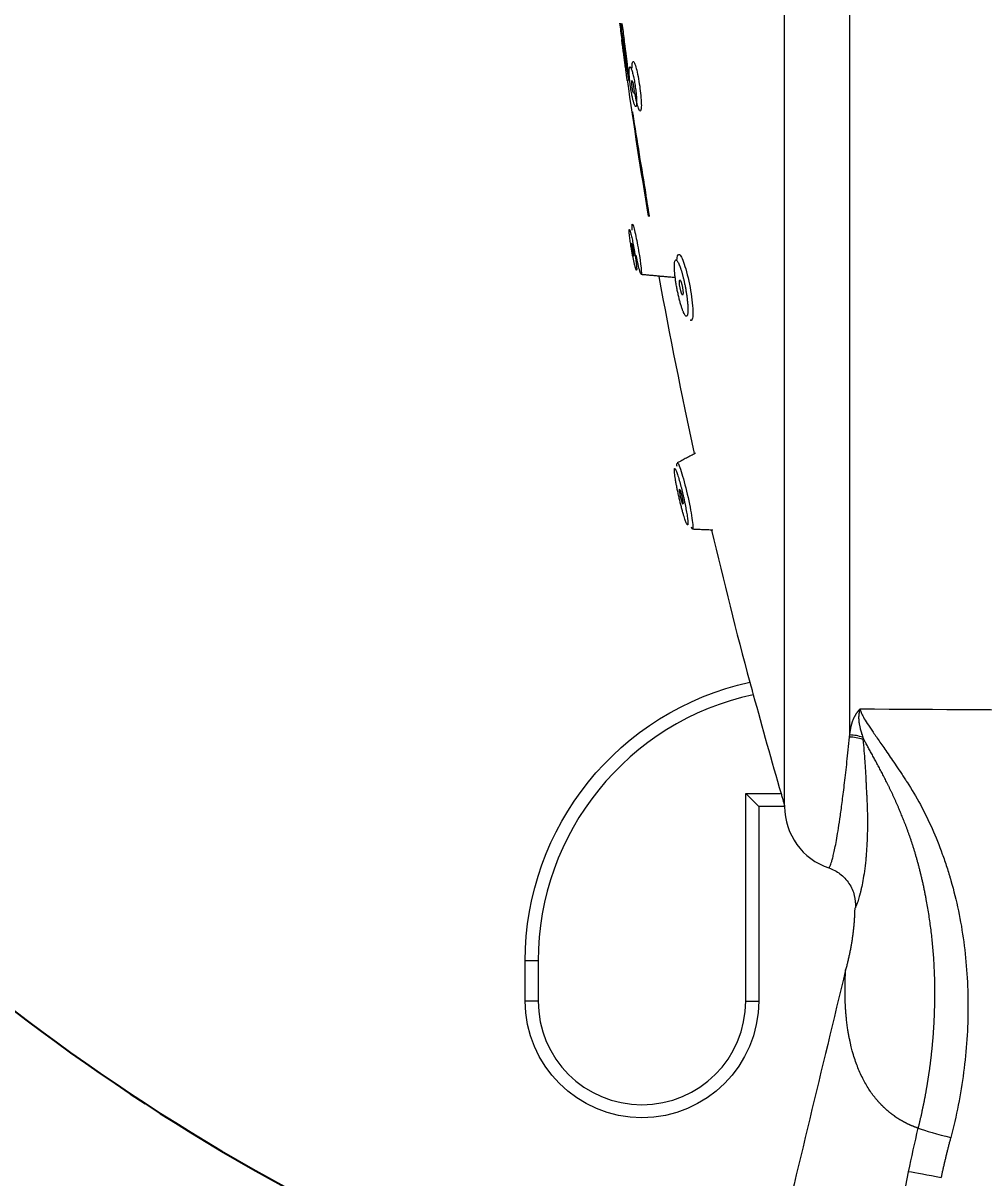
# Model space of a CAD drawing. Header units: inches. Extents: x 1105 to 1525, y -292 to 302.
# Drawn here: x 1422.17 to 1459.21, y -44.83 to -0.3 of the extents above; entities that cross this region are included whole.
import ezdxf

# ---------------------------------------------------------------- set-up
doc = ezdxf.new("R2010")
doc.units = ezdxf.units.IN
doc.header["$LTSCALE"] = 2.42
doc.header["$MEASUREMENT"] = 0
doc.header["$PDMODE"] = 3
doc.header["$PDSIZE"] = 0.3125
doc.layers.get('0').update_dxf_attribs({"linetype": 'CONTINUOUS'})
doc.layers.get('Defpoints').update_dxf_attribs({"linetype": 'CONTINUOUS'})
doc.layers.add('DIM', color=3, linetype='CONTINUOUS', lineweight=18)
doc.styles.get("Standard").update_dxf_attribs({"font": 'arial.ttf', "width": 0.8})
doc.dimstyles.new('ISO-25', dxfattribs={"dimtxt": 5, "dimasz": 2.5, "dimexe": 1.25, "dimexo": 0.625, "dimgap": 2, "dimtad": 1, "dimtih": 1, "dimtoh": 1, "dimdec": 1, "dimdsep": 46, "dimtxsty": 'Standard', "dimcen": 0, "dimclrd": 3, "dimclre": 3, "dimclrt": 4, "dimadec": 0, "dimazin": 0, "dimtfac": 1, "dimtdec": 1, "dimtmove": 0, "dimatfit": 3, "dimfxl": 1, "dimarcsym": 0})

# ---------------------------------------------------------------- blocks, each defined once
blk = doc.blocks.new('*D39')
at = {"layer": 'Defpoints', "color": 0, "transparency": 16777216}
for p in [(1384.783, 88.158), (1461.197, 82.988), (1443.643, -176.481)]:
    blk.add_point(p, dxfattribs=at)
at = {"layer": 'DIM', "color": 3, "lineweight": -2, "transparency": 16777216}
for p, q in [((1460.574, 83.03), (1383.536, 88.242)), ((1384.445, 83.169), (1376.314, -37.024)), ((1367.566, -166.322), (1375.698, -46.129)), ((1443.02, -176.438), (1365.982, -171.226))]:
    blk.add_line(p, q, dxfattribs=at)
at = {"layer": 'DIM', "color": 3, "transparency": 16777216}
for points in [[(1383.614, 83.225), (1385.277, 83.113), (1384.783, 88.158)], [(1366.735, -166.266), (1368.398, -166.378), (1367.229, -171.311)]]:
    blk.add_solid(points, dxfattribs=at)
at = {"layer": 'DIM', "color": 4, "transparency": 16777216, "insert": (1376.006, -41.577), "char_height": 5, "attachment_point": 5}
blk.add_mtext('260.1', dxfattribs=at)
blk = doc.blocks.new('*D40')
at = {"layer": 'Defpoints', "color": 0, "transparency": 16777216}
for p in [(1433.019, 24.912), (1483.545, 24.912), (1399.112, -10.907), (1457.957, -45.856), (1433.161, -186.481)]:
    blk.add_point(p, dxfattribs=at)
at = {"layer": 'DIM', "color": 3, "lineweight": -2, "transparency": 16777216}
blk.add_line((1432.394, 24.912), (1389.372, 24.912), dxfattribs=at)
for start, end in [(183.58998, 215.85551), (224.41353, 256.41002)]:
    blk.add_arc((1470.435, 24.912), 79.813, start, end, dxfattribs=at)
at = {"layer": 'DIM', "color": 3, "transparency": 16777216}
for points in [[(1389.946, 19.889), (1391.612, 19.941), (1390.622, 24.912)], [(1451.852, -51.85), (1451.511, -53.481), (1456.576, -53.688)]]:
    blk.add_solid(points, dxfattribs=at)
at = {"layer": 'DIM', "color": 4, "transparency": 16777216, "insert": (1409.295, -26.39), "char_height": 5, "attachment_point": 5}
blk.add_mtext('80°', dxfattribs=at)

msp = doc.modelspace()

# ---------------------------------------------------------------- linework, layer by layer
at = {"linetype": 'Continuous', "lineweight": 13, "extrusion": (0, 0, -1)}
for p, q in [((1454.026, 82.988), (1454.026, -27.831)), ((1445.34, -0.933), (1445.281, -0.933)), ((1445.67, -3.797), (1445.667, -3.797)), ((1446.18, -6.933), (1446.145, -6.933)), ((1450.026, -38.012), (1450.026, -30.012)), ((1450.026, -30.012), (1451.388, -30.012)), ((1442.026, -36.466), (1441.526, -36.466)), ((1442.026, -36.466), (1442.026, -38.012)), ((1442.026, -38.012), (1441.526, -38.012)), ((1450.026, -38.012), (1450.526, -38.012))]:
    msp.add_line(p, q, dxfattribs=at)
at = {"linetype": 'Continuous', "lineweight": 18, "extrusion": (0, 0, -1)}
for p, q in [((1451.526, -30.495), (1451.526, 80.488)), ((1451.526, -30.495), (1451.526, 80.488)), ((1445.656, -9.022), (1445.687, -9.016)), ((1447.434, -9.222), (1447.432, -9.223)), ((1450.526, -30.512), (1450.026, -30.012)), ((1451.526, -30.512), (1450.526, -30.512)), ((1450.526, -30.512), (1450.526, -38.012)), ((1451.526, -30.495), (1451.526, -30.512)), ((1441.526, -38.012), (1441.526, -36.466))]:
    msp.add_line(p, q, dxfattribs=at)
at = {"linetype": 'Continuous', "lineweight": 18}
for centre, radius, start, end in [((1640.042, 24.988), 196.516, 188.03956, 189.58933), ((1640.042, 24.988), 196.516, 190.27855, 192.30656), ((1640.042, 24.988), 196.516, 193.19023, 194.95335), ((1640.042, 24.988), 196.508, 195.0994, 196.25346), ((1454.026, -30.512), 2.5, 180, 251.458)]:
    msp.add_arc(centre, radius, start, end, dxfattribs=at)
at = {"linetype": 'Continuous', "lineweight": 18, "extrusion": (0, 0, -1)}
for centre, radius, start, end in [((-1452.526, -36.466), 11, 0, 77.7105), ((-1446.026, -38.012), 4.5, 180, 0)]:
    msp.add_arc(centre, radius, start, end, dxfattribs=at)
at = {"linetype": 'Continuous', "lineweight": 13}
for centre, radius, start, end in [((1452.526, -36.466), 10.5, 102.1382, 180), ((1446.026, -38.012), 4, 180, 0)]:
    msp.add_arc(centre, radius, start, end, dxfattribs=at)
at = {"linetype": 'Continuous', "lineweight": 18}
for centre, major_axis, ratio, start_param, end_param in [((1640.042, 22.744), (196.387, 0), 0.948829, 3.265597, 3.269004), ((1640.042, 21.246), (196.158, 0), 0.948829, 3.257666, 3.261042), ((1640.042, 24.242), (196.501, 0), 0.948829, 3.273694, 3.277034), ((1640.042, 21.247), (196.158, 0), 0.948829, 3.27656, 3.293585), ((1640.042, 23.045), (196.419, 0), 0.948829, 3.286121, 3.303147), ((1445.675, -9.038), (-0.043, 0.246), 0.062657, 4.60197, 7.775084), ((1445.676, -9.046), (0.043, -0.246), 0.062657, 4.60197, 7.775084), ((1454.026, -29.197), (-1.489, 0.177), 0.909578, 4.467688, 4.820313), ((1454.035, -29.118), (-1.49, 0.175), 0.908264, 4.478036, 4.818473)]:
    msp.add_ellipse(centre, major_axis=major_axis, ratio=ratio, start_param=start_param, end_param=end_param, dxfattribs=at)
for centre, major_axis, ratio in [((1445.675, -2.757), (-0.035, 0.247), 0.117757), ((1447.54, -10.501), (-0.054, 0.295), 0.150471), ((1447.54, -18.562), (-0.066, 0.293), 0.080064)]:
    msp.add_ellipse(centre, major_axis=major_axis, ratio=ratio, dxfattribs=at)
at = {"linetype": 'Continuous', "lineweight": 13}
for centre, major_axis, ratio, start_param, end_param in [((1457.925, -43.176), (-1.456, 0.361), 0.063492, 0.555989, 1.587759), ((1457.551, -44.85), (-1.471, 0.293), 0.012194, 4.713573, 5.723113)]:
    msp.add_ellipse(centre, major_axis=major_axis, ratio=ratio, start_param=start_param, end_param=end_param, dxfattribs=at)
at = {"linetype": 'Continuous', "lineweight": 18}
for points, knots in [([(1450.577, -165.378), (1451.416, -160.253), (1453.097, -149.98), (1455.568, -134.882), (1457.934, -120.416), (1460.137, -106.94), (1462.18, -94.465), (1464.062, -82.992), (1465.737, -72.76), (1467.22, -63.703), (1468.507, -55.746), (1469.705, -48.569), (1470.746, -41.969), (1471.509, -35.668), (1472.365, -27.092), (1473.184, -16.16), (1473.715, -5.559), (1473.965, 2.345), (1474.074, 7.588), (1474.137, 13.056), (1473.952, 19.004), (1473.517, 25.606), (1472.886, 32.881), (1472.048, 40.775), (1470.95, 49.272), (1469.79, 56.957), (1468.867, 61.783), (1468.498, 63.596)], [0, 0, 0, 0, 0.067412, 0.135129, 0.198592, 0.257693, 0.312387, 0.36268, 0.408619, 0.446974, 0.481818, 0.513246, 0.541427, 0.568549, 0.595614, 0.653309, 0.710825, 0.733391, 0.75595, 0.778907, 0.80436, 0.833172, 0.864785, 0.899143, 0.936216, 0.975993, 1, 1, 1, 1]), ([(1445.46, -2.512), (1445.46, -2.512), (1445.459, -2.509), (1445.458, -2.501), (1445.458, -2.497), (1445.456, -2.489), (1445.456, -2.484), (1445.454, -2.467), (1445.45, -2.439), (1445.445, -2.401), (1445.439, -2.357), (1445.435, -2.333), (1445.428, -2.28), (1445.424, -2.252), (1445.418, -2.205), (1445.416, -2.189), (1445.412, -2.156), (1445.409, -2.139), (1445.402, -2.086), (1445.392, -2.013), (1445.381, -1.933), (1445.373, -1.871), (1445.37, -1.85), (1445.364, -1.808), (1445.361, -1.786), (1445.353, -1.72), (1445.341, -1.631), (1445.328, -1.539), (1445.319, -1.469), (1445.316, -1.445), (1445.309, -1.398), (1445.306, -1.374), (1445.296, -1.304), (1445.284, -1.21), (1445.271, -1.117), (1445.262, -1.047), (1445.259, -1.024), (1445.252, -0.978), (1445.249, -0.956), (1445.246, -0.933)], [0, 0, 0, 0, 0.061957, 0.061957, 0.093225, 0.093225, 0.124493, 0.124493, 0.187029, 0.249566, 0.249566, 0.312102, 0.312102, 0.374638, 0.374638, 0.405906, 0.405906, 0.437174, 0.437174, 0.49971, 0.562247, 0.562247, 0.593515, 0.593515, 0.624783, 0.624783, 0.687319, 0.749855, 0.749855, 0.781123, 0.781123, 0.812391, 0.812391, 0.874928, 0.937464, 0.937464, 0.968732, 0.968732, 1, 1, 1, 1]), ([(1445.281, -0.933), (1445.287, -0.978), (1445.299, -1.069), (1445.311, -1.162), (1445.32, -1.233), (1445.323, -1.256), (1445.33, -1.303), (1445.333, -1.327), (1445.343, -1.398), (1445.355, -1.492), (1445.368, -1.584), (1445.378, -1.652), (1445.381, -1.674), (1445.388, -1.719), (1445.391, -1.742), (1445.401, -1.807), (1445.413, -1.892), (1445.425, -1.972), (1445.434, -2.029), (1445.437, -2.048), (1445.443, -2.085), (1445.445, -2.103), (1445.454, -2.156), (1445.464, -2.221), (1445.474, -2.279), (1445.481, -2.319), (1445.483, -2.331), (1445.488, -2.356), (1445.49, -2.367), (1445.496, -2.4), (1445.503, -2.438), (1445.509, -2.466), (1445.513, -2.482), (1445.514, -2.486), (1445.515, -2.49)], [0, 0, 0, 0, 0.069413, 0.138826, 0.138826, 0.173533, 0.173533, 0.208239, 0.208239, 0.277652, 0.347065, 0.347065, 0.381772, 0.381772, 0.416478, 0.416478, 0.485891, 0.555304, 0.555304, 0.590011, 0.590011, 0.624717, 0.624717, 0.69413, 0.763543, 0.763543, 0.79825, 0.79825, 0.832956, 0.832956, 0.902369, 0.971782, 0.971782, 1, 1, 1, 1]), ([(1445.524, -2.512), (1445.525, -2.512), (1445.526, -2.509), (1445.527, -2.501), (1445.527, -2.497), (1445.527, -2.489), (1445.527, -2.484), (1445.526, -2.468), (1445.525, -2.44), (1445.522, -2.402), (1445.519, -2.369), (1445.518, -2.358), (1445.516, -2.333), (1445.515, -2.321), (1445.511, -2.281), (1445.508, -2.252), (1445.503, -2.206), (1445.501, -2.19), (1445.498, -2.157), (1445.496, -2.14), (1445.49, -2.087), (1445.482, -2.013), (1445.472, -1.934), (1445.465, -1.872), (1445.462, -1.851), (1445.457, -1.808), (1445.454, -1.786), (1445.446, -1.72), (1445.435, -1.631), (1445.423, -1.539), (1445.413, -1.469), (1445.41, -1.445), (1445.404, -1.398), (1445.401, -1.374), (1445.391, -1.304), (1445.379, -1.21), (1445.366, -1.117), (1445.356, -1.047), (1445.353, -1.024), (1445.346, -0.978), (1445.343, -0.956), (1445.34, -0.933)], [0, 0, 0, 0, 0.06129, 0.06129, 0.092581, 0.092581, 0.123871, 0.123871, 0.186451, 0.249032, 0.249032, 0.280322, 0.280322, 0.311613, 0.311613, 0.374193, 0.374193, 0.405484, 0.405484, 0.436774, 0.436774, 0.499355, 0.561935, 0.561935, 0.593226, 0.593226, 0.624516, 0.624516, 0.687097, 0.749677, 0.749677, 0.780968, 0.780968, 0.812258, 0.812258, 0.874839, 0.937419, 0.937419, 0.96871, 0.96871, 1, 1, 1, 1]), ([(1445.654, -1.848), (1445.655, -1.84), (1445.657, -1.833), (1445.665, -1.8), (1445.672, -1.785), (1445.682, -1.781)], [0, 0, 0, 0, 0.209164, 0.209164, 1, 1, 1, 1]), ([(1445.542, -2.047), (1445.54, -2.056), (1445.537, -2.076), (1445.535, -2.113), (1445.534, -2.155), (1445.534, -2.204), (1445.536, -2.258), (1445.539, -2.318), (1445.544, -2.384), (1445.551, -2.468), (1445.562, -2.569), (1445.576, -2.687), (1445.593, -2.806), (1445.613, -2.925), (1445.632, -3.029), (1445.649, -3.119), (1445.665, -3.193), (1445.681, -3.259), (1445.696, -3.319), (1445.712, -3.372), (1445.727, -3.418), (1445.743, -3.459), (1445.759, -3.493), (1445.774, -3.516), (1445.787, -3.525), (1445.798, -3.52), (1445.807, -3.503), (1445.813, -3.476), (1445.818, -3.445), (1445.82, -3.413), (1445.821, -3.377), (1445.822, -3.336), (1445.821, -3.29), (1445.818, -3.24), (1445.815, -3.185), (1445.811, -3.126), (1445.804, -3.046), (1445.794, -2.947), (1445.779, -2.828), (1445.762, -2.709), (1445.743, -2.591), (1445.722, -2.476), (1445.7, -2.367), (1445.678, -2.27), (1445.656, -2.186), (1445.635, -2.115), (1445.615, -2.062), (1445.597, -2.024), (1445.582, -2.001), (1445.569, -1.992), (1445.558, -1.997), (1445.549, -2.014), (1445.544, -2.035), (1445.542, -2.047)], [0, 0, 0, 0, 0.015915, 0.031355, 0.046487, 0.06149, 0.076547, 0.091839, 0.107539, 0.123807, 0.149294, 0.173961, 0.198422, 0.223308, 0.249217, 0.26762, 0.285506, 0.303095, 0.320618, 0.338308, 0.356391, 0.375081, 0.396658, 0.417432, 0.43775, 0.45798, 0.478495, 0.499652, 0.513696, 0.527386, 0.540838, 0.554176, 0.567526, 0.581012, 0.594758, 0.608879, 0.623481, 0.649241, 0.674041, 0.698501, 0.723266, 0.748957, 0.774494, 0.799204, 0.823704, 0.848628, 0.874579, 0.896255, 0.917143, 0.937591, 0.957969, 0.978653, 1, 1, 1, 1]), ([(1445.645, -2.041), (1445.644, -2.027), (1445.644, -2.013), (1445.644, -1.939), (1445.648, -1.887), (1445.654, -1.848)], [0, 0, 0, 0, 0.174072, 0.174072, 1, 1, 1, 1]), ([(1445.959, -3.695), (1445.956, -3.695), (1445.954, -3.694), (1445.936, -3.682), (1445.915, -3.644), (1445.87, -3.523), (1445.846, -3.441), (1445.802, -3.261), (1445.778, -3.145), (1445.753, -3.007), (1445.751, -2.994), (1445.748, -2.981)], [0, 0, 0, 0, 0.055039, 0.055039, 0.359754, 0.359754, 0.664468, 0.664468, 0.969183, 0.969183, 1, 1, 1, 1]), ([(1445.667, -3.797), (1445.666, -3.787), (1445.665, -3.778), (1445.663, -3.765), (1445.662, -3.761), (1445.661, -3.754), (1445.661, -3.751), (1445.66, -3.745), (1445.66, -3.742), (1445.659, -3.737), (1445.659, -3.735), (1445.659, -3.732), (1445.659, -3.731), (1445.658, -3.729), (1445.659, -3.729), (1445.659, -3.729), (1445.659, -3.729), (1445.659, -3.731), (1445.659, -3.732), (1445.66, -3.735), (1445.66, -3.737), (1445.661, -3.742), (1445.662, -3.745), (1445.663, -3.754), (1445.665, -3.761), (1445.667, -3.778), (1445.669, -3.787), (1445.67, -3.797)], [0, 0, 0, 0, 0.125, 0.125, 0.1875, 0.1875, 0.25, 0.25, 0.3125, 0.3125, 0.375, 0.375, 0.4375, 0.4375, 0.5, 0.5, 0.5625, 0.5625, 0.625, 0.625, 0.6875, 0.6875, 0.75, 0.75, 0.875, 0.875, 1, 1, 1, 1]), ([(1446.145, -6.933), (1446.152, -6.978), (1446.167, -7.069), (1446.182, -7.162), (1446.194, -7.232), (1446.198, -7.255), (1446.205, -7.303), (1446.209, -7.326), (1446.221, -7.397), (1446.237, -7.491), (1446.253, -7.583), (1446.264, -7.651), (1446.268, -7.673), (1446.276, -7.718), (1446.28, -7.74), (1446.283, -7.762)], [0, 0, 0, 0, 0.166667, 0.333333, 0.333333, 0.416667, 0.416667, 0.5, 0.5, 0.666667, 0.833333, 0.833333, 0.916667, 0.916667, 1, 1, 1, 1]), ([(1446.317, -7.758), (1446.31, -7.716), (1446.296, -7.628), (1446.281, -7.538), (1446.27, -7.468), (1446.266, -7.444), (1446.258, -7.397), (1446.254, -7.374), (1446.243, -7.303), (1446.227, -7.209), (1446.211, -7.116), (1446.196, -7.024), (1446.188, -6.978), (1446.18, -6.933)], [0, 0, 0, 0, 0.162409, 0.329927, 0.329927, 0.413687, 0.413687, 0.497446, 0.497446, 0.664964, 0.832482, 0.832482, 1, 1, 1, 1]), ([(1445.539, -8.267), (1445.538, -8.267), (1445.536, -8.27), (1445.533, -8.278), (1445.532, -8.291), (1445.531, -8.309), (1445.532, -8.331), (1445.533, -8.359), (1445.536, -8.391), (1445.539, -8.428), (1445.543, -8.47), (1445.55, -8.531), (1445.561, -8.613), (1445.575, -8.72), (1445.593, -8.833), (1445.612, -8.952), (1445.631, -9.059), (1445.647, -9.151), (1445.661, -9.226), (1445.675, -9.297), (1445.689, -9.366), (1445.703, -9.432), (1445.716, -9.495), (1445.73, -9.556), (1445.745, -9.618), (1445.76, -9.68), (1445.775, -9.735), (1445.789, -9.778), (1445.8, -9.808), (1445.809, -9.826), (1445.816, -9.83), (1445.821, -9.824), (1445.823, -9.812), (1445.824, -9.792), (1445.824, -9.765), (1445.822, -9.73), (1445.818, -9.688), (1445.814, -9.638), (1445.806, -9.571), (1445.795, -9.485), (1445.781, -9.378), (1445.763, -9.264), (1445.744, -9.145), (1445.723, -9.021), (1445.7, -8.899), (1445.678, -8.782), (1445.656, -8.673), (1445.633, -8.571), (1445.613, -8.485), (1445.595, -8.414), (1445.58, -8.358), (1445.567, -8.316), (1445.555, -8.286), (1445.546, -8.269), (1445.541, -8.266), (1445.539, -8.267)], [0, 0, 0, 0, 0.012698, 0.025087, 0.037255, 0.049291, 0.061291, 0.073348, 0.085557, 0.098007, 0.110784, 0.123966, 0.149611, 0.174344, 0.198767, 0.223507, 0.249166, 0.265108, 0.280676, 0.296017, 0.311285, 0.326637, 0.342227, 0.358203, 0.374701, 0.396418, 0.417274, 0.437607, 0.457779, 0.478162, 0.499115, 0.514771, 0.530017, 0.545022, 0.559965, 0.575024, 0.590375, 0.606184, 0.622603, 0.648514, 0.673443, 0.698009, 0.72286, 0.748624, 0.774224, 0.798991, 0.823556, 0.848567, 0.874639, 0.896319, 0.917212, 0.937661, 0.958031, 0.978692, 1, 1, 1, 1]), ([(1445.655, -8.282), (1445.647, -8.204), (1445.643, -8.14), (1445.643, -8.073), (1445.647, -8.057), (1445.653, -8.055)], [0, 0, 0, 0, 0.527844, 0.527844, 1, 1, 1, 1]), ([(1445.994, -9.988), (1445.985, -9.987), (1445.97, -9.959), (1445.924, -9.809), (1445.869, -9.576), (1445.819, -9.323), (1445.813, -9.291), (1445.806, -9.258)], [0, 0, 0, 0, 0.327345, 0.327345, 0.920203, 0.920203, 1, 1, 1, 1]), ([(1447.374, -9.474), (1447.378, -9.294), (1447.412, -9.196), (1447.467, -9.226), (1447.47, -9.228), (1447.474, -9.231)], [0, 0, 0, 0, 0.938661, 0.938661, 1, 1, 1, 1]), ([(1447.776, -11.565), (1447.779, -11.557), (1447.784, -11.54), (1447.79, -11.507), (1447.795, -11.469), (1447.797, -11.425), (1447.799, -11.375), (1447.798, -11.319), (1447.796, -11.258), (1447.792, -11.19), (1447.786, -11.117), (1447.777, -11.022), (1447.764, -10.906), (1447.746, -10.769), (1447.724, -10.631), (1447.7, -10.492), (1447.672, -10.354), (1447.647, -10.243), (1447.628, -10.159), (1447.614, -10.103), (1447.6, -10.048), (1447.586, -9.995), (1447.572, -9.945), (1447.558, -9.896), (1447.544, -9.85), (1447.53, -9.805), (1447.515, -9.763), (1447.501, -9.722), (1447.487, -9.684), (1447.473, -9.648), (1447.459, -9.613), (1447.438, -9.567), (1447.413, -9.515), (1447.383, -9.468), (1447.357, -9.441), (1447.334, -9.433), (1447.315, -9.444), (1447.298, -9.474), (1447.286, -9.52), (1447.278, -9.584), (1447.275, -9.663), (1447.277, -9.758), (1447.283, -9.869), (1447.295, -10.002), (1447.312, -10.151), (1447.336, -10.316), (1447.364, -10.483), (1447.398, -10.653), (1447.429, -10.793), (1447.455, -10.903), (1447.475, -10.982), (1447.495, -11.057), (1447.515, -11.128), (1447.534, -11.195), (1447.554, -11.258), (1447.574, -11.316), (1447.594, -11.37), (1447.614, -11.42), (1447.638, -11.475), (1447.665, -11.53), (1447.693, -11.575), (1447.719, -11.602), (1447.741, -11.609), (1447.761, -11.597), (1447.771, -11.578), (1447.776, -11.565)], [0, 0, 0, 0, 0.012643, 0.025015, 0.037203, 0.049295, 0.061385, 0.073564, 0.085922, 0.098545, 0.111515, 0.124906, 0.146872, 0.167908, 0.188379, 0.208679, 0.229213, 0.250373, 0.259612, 0.268709, 0.277687, 0.286569, 0.29538, 0.304147, 0.312893, 0.321647, 0.330432, 0.339276, 0.348203, 0.357237, 0.366403, 0.375722, 0.397463, 0.418362, 0.438776, 0.459088, 0.479687, 0.500944, 0.522196, 0.542662, 0.562752, 0.582899, 0.603531, 0.62505, 0.650607, 0.675301, 0.699794, 0.724762, 0.750845, 0.764026, 0.776904, 0.78954, 0.802003, 0.814362, 0.826688, 0.839052, 0.851528, 0.864183, 0.877084, 0.89839, 0.918878, 0.938903, 0.958845, 0.979088, 1, 1, 1, 1]), ([(1447.918, -11.766), (1447.912, -11.766), (1447.907, -11.764), (1447.898, -11.759), (1447.894, -11.757), (1447.89, -11.754)], [0, 0, 0, 0, 0.630042, 0.630042, 1, 1, 1, 1]), ([(1447.377, -17.406), (1447.375, -17.376), (1447.373, -17.35), (1447.373, -17.269), (1447.385, -17.248), (1447.404, -17.266)], [0, 0, 0, 0, 0.251432, 0.251432, 1, 1, 1, 1]), ([(1447.776, -19.649), (1447.779, -19.651), (1447.784, -19.654), (1447.79, -19.65), (1447.795, -19.64), (1447.797, -19.623), (1447.799, -19.598), (1447.798, -19.567), (1447.796, -19.53), (1447.792, -19.485), (1447.786, -19.433), (1447.777, -19.363), (1447.764, -19.273), (1447.746, -19.159), (1447.724, -19.039), (1447.7, -18.91), (1447.672, -18.775), (1447.647, -18.662), (1447.628, -18.574), (1447.614, -18.513), (1447.6, -18.453), (1447.586, -18.394), (1447.572, -18.336), (1447.558, -18.279), (1447.544, -18.223), (1447.53, -18.169), (1447.515, -18.115), (1447.501, -18.062), (1447.487, -18.01), (1447.473, -17.96), (1447.459, -17.91), (1447.438, -17.84), (1447.413, -17.756), (1447.383, -17.666), (1447.357, -17.594), (1447.334, -17.539), (1447.315, -17.501), (1447.298, -17.482), (1447.286, -17.479), (1447.278, -17.495), (1447.275, -17.53), (1447.277, -17.585), (1447.283, -17.658), (1447.295, -17.755), (1447.312, -17.873), (1447.336, -18.012), (1447.364, -18.164), (1447.398, -18.328), (1447.429, -18.471), (1447.455, -18.588), (1447.475, -18.674), (1447.495, -18.758), (1447.515, -18.839), (1447.534, -18.919), (1447.554, -18.996), (1447.574, -19.071), (1447.594, -19.143), (1447.614, -19.214), (1447.638, -19.296), (1447.665, -19.385), (1447.693, -19.472), (1447.719, -19.543), (1447.741, -19.596), (1447.761, -19.633), (1447.771, -19.646), (1447.776, -19.649)], [0, 0, 0, 0, 0.012643, 0.025015, 0.037203, 0.049295, 0.061385, 0.073564, 0.085922, 0.098545, 0.111515, 0.124906, 0.146872, 0.167908, 0.188379, 0.208679, 0.229213, 0.250373, 0.259612, 0.268709, 0.277687, 0.286569, 0.29538, 0.304147, 0.312893, 0.321647, 0.330432, 0.339276, 0.348203, 0.357237, 0.366403, 0.375722, 0.397463, 0.418362, 0.438776, 0.459088, 0.479687, 0.500944, 0.522196, 0.542662, 0.562752, 0.582899, 0.603531, 0.62505, 0.650607, 0.675301, 0.699794, 0.724762, 0.750845, 0.764026, 0.776904, 0.78954, 0.802003, 0.814362, 0.826688, 0.839052, 0.851528, 0.864183, 0.877084, 0.89839, 0.918878, 0.938903, 0.958845, 0.979088, 1, 1, 1, 1]), ([(1450.185, -25.718), (1450.185, -25.718), (1450.186, -25.721), (1450.189, -25.731), (1450.19, -25.734), (1450.192, -25.744), (1450.194, -25.749), (1450.199, -25.767), (1450.203, -25.782), (1450.211, -25.808), (1450.213, -25.818), (1450.219, -25.838), (1450.222, -25.848), (1450.231, -25.882), (1450.238, -25.906), (1450.249, -25.946), (1450.252, -25.959), (1450.26, -25.987), (1450.268, -26.016), (1450.276, -26.045), (1450.284, -26.075), (1450.288, -26.091), (1450.301, -26.138), (1450.31, -26.169), (1450.318, -26.201)], [0, 0, 0, 0, 0.125, 0.125, 0.1875, 0.1875, 0.25, 0.25, 0.375, 0.375, 0.4375, 0.4375, 0.5, 0.5, 0.625, 0.625, 0.6875, 0.6875, 0.75, 0.8125, 0.8125, 0.875, 0.875, 1, 1, 1, 1]), ([(1454.433, -26.748), (1454.431, -26.752), (1454.428, -26.76), (1454.424, -26.772), (1454.42, -26.785), (1454.417, -26.797), (1454.413, -26.809), (1454.41, -26.822), (1454.407, -26.834), (1454.404, -26.846), (1454.401, -26.859), (1454.399, -26.871), (1454.396, -26.883), (1454.394, -26.895), (1454.392, -26.908), (1454.39, -26.92), (1454.388, -26.932), (1454.387, -26.944), (1454.385, -26.956), (1454.384, -26.968), (1454.383, -26.98), (1454.382, -26.992), (1454.381, -27.004), (1454.38, -27.016), (1454.38, -27.028), (1454.379, -27.039), (1454.379, -27.051), (1454.378, -27.063), (1454.378, -27.075), (1454.378, -27.086), (1454.378, -27.098), (1454.378, -27.109), (1454.379, -27.121), (1454.379, -27.132), (1454.379, -27.143), (1454.38, -27.154), (1454.381, -27.166), (1454.381, -27.177), (1454.382, -27.188), (1454.383, -27.199), (1454.384, -27.21), (1454.385, -27.221), (1454.386, -27.232), (1454.387, -27.242), (1454.389, -27.253), (1454.39, -27.264), (1454.391, -27.275), (1454.395, -27.298), (1454.401, -27.335), (1454.411, -27.39), (1454.425, -27.45), (1454.441, -27.517), (1454.46, -27.59), (1454.482, -27.669), (1454.508, -27.753), (1454.526, -27.812), (1454.536, -27.842)], [0, 0, 0, 0, 0.01176, 0.02349, 0.03519, 0.046857, 0.058493, 0.070095, 0.081663, 0.093197, 0.104696, 0.116158, 0.127583, 0.13897, 0.150319, 0.161628, 0.172897, 0.184124, 0.195309, 0.206452, 0.217551, 0.228605, 0.239614, 0.250576, 0.261492, 0.272359, 0.283178, 0.293948, 0.304668, 0.315336, 0.325953, 0.336517, 0.347029, 0.357486, 0.367889, 0.378236, 0.388528, 0.398763, 0.408941, 0.419061, 0.429122, 0.439125, 0.449068, 0.45895, 0.468772, 0.478532, 0.488231, 0.497867, 0.541993, 0.591424, 0.646196, 0.706309, 0.771758, 0.842534, 0.918621, 1, 1, 1, 1]), ([(1453.232, -32.882), (1453.232, -32.882), (1453.232, -32.882), (1453.232, -32.882), (1453.232, -32.882), (1453.234, -32.881), (1453.243, -32.87), (1453.258, -32.846), (1453.279, -32.803), (1453.297, -32.757), (1453.317, -32.701), (1453.328, -32.668), (1453.353, -32.587), (1453.366, -32.541), (1453.394, -32.431), (1453.41, -32.368), (1453.442, -32.224), (1453.46, -32.142), (1453.497, -31.956), (1453.516, -31.852), (1453.557, -31.617), (1453.579, -31.487), (1453.625, -31.198), (1453.649, -31.039), (1453.699, -30.687), (1453.725, -30.495), (1453.779, -30.073), (1453.807, -29.843), (1453.866, -29.343), (1453.897, -29.073), (1453.96, -28.487), (1453.992, -28.171), (1454.026, -27.831)], [0, 0, 0, 0, 0.000079, 0.000567, 0.001024, 0.063489, 0.125923, 0.188357, 0.250791, 0.313225, 0.313225, 0.375659, 0.375659, 0.438093, 0.438093, 0.500527, 0.500527, 0.562962, 0.562962, 0.625396, 0.625396, 0.68783, 0.68783, 0.750264, 0.750264, 0.812698, 0.812698, 0.875132, 0.875132, 0.937566, 0.937566, 1, 1, 1, 1]), ([(1454.543, -27.926), (1454.557, -28.074), (1454.583, -28.362), (1454.604, -28.635), (1454.619, -28.834), (1454.623, -28.899), (1454.632, -29.027), (1454.636, -29.09), (1454.647, -29.276), (1454.653, -29.396), (1454.661, -29.569), (1454.663, -29.626), (1454.667, -29.71), (1454.668, -29.737), (1454.671, -29.793), (1454.673, -29.82), (1454.677, -29.902), (1454.68, -29.956), (1454.684, -30.036), (1454.686, -30.062), (1454.689, -30.115), (1454.69, -30.142), (1454.702, -30.377), (1454.709, -30.577), (1454.715, -30.864), (1454.717, -30.958), (1454.717, -31.094), (1454.717, -31.139), (1454.717, -31.228), (1454.717, -31.271), (1454.715, -31.486), (1454.71, -31.646), (1454.701, -31.871), (1454.697, -31.944), (1454.689, -32.084), (1454.685, -32.151), (1454.676, -32.281), (1454.671, -32.343), (1454.663, -32.433), (1454.659, -32.477), (1454.655, -32.527), (1454.652, -32.552), (1454.651, -32.564), (1454.65, -32.57), (1454.65, -32.573), (1454.65, -32.575), (1454.65, -32.575), (1454.65, -32.576), (1454.65, -32.576), (1454.65, -32.576), (1454.65, -32.576), (1454.65, -32.576), (1454.635, -32.729), (1454.618, -32.872), (1454.581, -33.137), (1454.562, -33.259), (1454.522, -33.48), (1454.502, -33.58), (1454.471, -33.715), (1454.461, -33.757), (1454.447, -33.817), (1454.439, -33.846), (1454.431, -33.878), (1454.427, -33.894), (1454.425, -33.902), (1454.424, -33.906), (1454.423, -33.908), (1454.423, -33.909), (1454.423, -33.909), (1454.423, -33.91), (1454.422, -33.91), (1454.422, -33.91), (1454.422, -33.91), (1454.422, -33.91), (1454.417, -33.932), (1454.41, -33.958), (1454.393, -34.017), (1454.384, -34.049), (1454.364, -34.116), (1454.353, -34.15), (1454.338, -34.192), (1454.335, -34.201), (1454.329, -34.217), (1454.326, -34.226), (1454.32, -34.242), (1454.316, -34.254), (1454.311, -34.268), (1454.308, -34.275), (1454.307, -34.279), (1454.306, -34.28), (1454.306, -34.281), (1454.305, -34.282), (1454.305, -34.282), (1454.305, -34.282), (1454.305, -34.282), (1454.305, -34.282), (1454.3, -34.296), (1454.295, -34.308), (1454.287, -34.329), (1454.283, -34.339), (1454.272, -34.364), (1454.267, -34.376), (1454.259, -34.396), (1454.256, -34.404), (1454.253, -34.411), (1454.252, -34.413), (1454.252, -34.415), (1454.252, -34.416), (1454.251, -34.417), (1454.251, -34.417), (1454.251, -34.417), (1454.251, -34.417)], [0, 0, 0, 0, 0.031301, 0.062601, 0.062601, 0.078251, 0.078251, 0.093902, 0.093902, 0.125202, 0.125202, 0.140852, 0.140852, 0.148677, 0.148677, 0.156503, 0.156503, 0.172153, 0.172153, 0.179978, 0.179978, 0.187803, 0.187803, 0.250404, 0.250404, 0.281705, 0.281705, 0.297355, 0.297355, 0.313005, 0.313005, 0.375606, 0.375606, 0.406907, 0.406907, 0.438207, 0.438207, 0.469508, 0.469508, 0.485158, 0.492983, 0.496895, 0.498852, 0.49983, 0.500319, 0.500563, 0.500686, 0.500747, 0.500777, 0.500793, 0.500793, 0.500808, 0.500808, 0.563409, 0.563409, 0.62601, 0.62601, 0.688611, 0.688611, 0.719912, 0.719912, 0.735562, 0.743387, 0.747299, 0.749256, 0.750234, 0.750723, 0.750968, 0.75109, 0.751151, 0.751181, 0.751197, 0.751197, 0.751212, 0.751212, 0.782513, 0.782513, 0.813813, 0.813813, 0.845114, 0.845114, 0.852939, 0.852939, 0.860764, 0.860764, 0.868589, 0.872501, 0.874458, 0.875436, 0.875925, 0.87617, 0.876292, 0.876353, 0.876383, 0.876383, 0.876414, 0.876414, 0.892064, 0.892064, 0.907715, 0.907715, 0.939015, 0.939015, 0.970316, 0.970316, 0.985966, 0.985966, 0.993791, 0.997703, 0.99966, 1, 1, 1, 1]), ([(1456.677, -42.918), (1456.681, -42.898), (1456.691, -42.859), (1456.706, -42.799), (1456.72, -42.74), (1456.734, -42.681), (1456.748, -42.622), (1456.761, -42.563), (1456.775, -42.505), (1456.788, -42.446), (1456.801, -42.388), (1456.814, -42.329), (1456.826, -42.271), (1456.839, -42.213), (1456.851, -42.155), (1456.863, -42.097), (1456.875, -42.039), (1456.887, -41.981), (1456.899, -41.924), (1456.91, -41.866), (1456.921, -41.809), (1456.932, -41.752), (1456.943, -41.694), (1456.954, -41.637), (1456.964, -41.581), (1456.975, -41.524), (1456.985, -41.467), (1456.995, -41.411), (1457.004, -41.354), (1457.014, -41.298), (1457.024, -41.242), (1457.033, -41.186), (1457.042, -41.13), (1457.051, -41.074), (1457.06, -41.019), (1457.068, -40.963), (1457.077, -40.908), (1457.085, -40.853), (1457.093, -40.798), (1457.101, -40.743), (1457.109, -40.688), (1457.116, -40.634), (1457.124, -40.579), (1457.131, -40.525), (1457.138, -40.471), (1457.145, -40.416), (1457.152, -40.363), (1457.158, -40.309), (1457.165, -40.255), (1457.171, -40.202), (1457.177, -40.148), (1457.184, -40.095), (1457.189, -40.042), (1457.195, -39.989), (1457.201, -39.937), (1457.206, -39.884), (1457.211, -39.831), (1457.217, -39.779), (1457.222, -39.727), (1457.226, -39.675), (1457.231, -39.623), (1457.236, -39.572), (1457.24, -39.52), (1457.244, -39.469), (1457.249, -39.417), (1457.253, -39.366), (1457.257, -39.316), (1457.26, -39.265), (1457.264, -39.214), (1457.267, -39.164), (1457.271, -39.114), (1457.274, -39.063), (1457.277, -39.013), (1457.28, -38.964), (1457.283, -38.914), (1457.286, -38.865), (1457.288, -38.815), (1457.291, -38.766), (1457.293, -38.717), (1457.295, -38.668), (1457.297, -38.62), (1457.299, -38.571), (1457.301, -38.523), (1457.303, -38.475), (1457.305, -38.427), (1457.306, -38.379), (1457.31, -38.25), (1457.315, -38.041), (1457.317, -37.753), (1457.316, -37.465), (1457.311, -37.178), (1457.302, -36.893), (1457.288, -36.608), (1457.271, -36.324), (1457.249, -36.041), (1457.224, -35.76), (1457.194, -35.479), (1457.16, -35.199), (1457.122, -34.921), (1457.08, -34.643), (1457.035, -34.367), (1456.993, -34.132), (1456.956, -33.938), (1456.925, -33.783), (1456.893, -33.632), (1456.861, -33.483), (1456.827, -33.336), (1456.794, -33.192), (1456.759, -33.051), (1456.724, -32.912), (1456.689, -32.776), (1456.653, -32.642), (1456.616, -32.511), (1456.579, -32.383), (1456.542, -32.257), (1456.504, -32.133), (1456.466, -32.012), (1456.427, -31.893), (1456.388, -31.777), (1456.349, -31.663), (1456.309, -31.552), (1456.27, -31.443), (1456.23, -31.337), (1456.191, -31.232), (1456.151, -31.131), (1456.112, -31.031), (1456.073, -30.934), (1456.034, -30.839), (1455.996, -30.747), (1455.958, -30.656), (1455.918, -30.562), (1455.875, -30.462), (1455.829, -30.357), (1455.783, -30.253), (1455.737, -30.151), (1455.69, -30.05), (1455.644, -29.951), (1455.597, -29.853), (1455.55, -29.756), (1455.503, -29.66), (1455.456, -29.565), (1455.409, -29.472), (1455.362, -29.38), (1455.315, -29.289), (1455.269, -29.2), (1455.222, -29.111), (1455.176, -29.024), (1455.13, -28.938), (1455.085, -28.853), (1455.04, -28.769), (1454.995, -28.686), (1454.95, -28.604), (1454.906, -28.524), (1454.863, -28.444), (1454.819, -28.366), (1454.777, -28.288), (1454.735, -28.211), (1454.694, -28.136), (1454.653, -28.061), (1454.613, -27.987), (1454.574, -27.914), (1454.548, -27.866), (1454.536, -27.842)], [0, 0, 0, 0, 0.003226, 0.006445, 0.009658, 0.012864, 0.016063, 0.019256, 0.022442, 0.02562, 0.028793, 0.031958, 0.035117, 0.038269, 0.041414, 0.044552, 0.047683, 0.050808, 0.053926, 0.057037, 0.060141, 0.063238, 0.066328, 0.069412, 0.072489, 0.075558, 0.078621, 0.081677, 0.084726, 0.087769, 0.090804, 0.093832, 0.096854, 0.099869, 0.102876, 0.105877, 0.108871, 0.111858, 0.114838, 0.117811, 0.120778, 0.123737, 0.126689, 0.129635, 0.132573, 0.135505, 0.13843, 0.141348, 0.144258, 0.147162, 0.15006, 0.15295, 0.155833, 0.158709, 0.161579, 0.164441, 0.167297, 0.170145, 0.172987, 0.175822, 0.17865, 0.181471, 0.184285, 0.187092, 0.189892, 0.192686, 0.195472, 0.198252, 0.201025, 0.203791, 0.20655, 0.209302, 0.212047, 0.214786, 0.217518, 0.220242, 0.22296, 0.225671, 0.228376, 0.231073, 0.233763, 0.236447, 0.239124, 0.241794, 0.244458, 0.247114, 0.249764, 0.265891, 0.282065, 0.298292, 0.314578, 0.330929, 0.347352, 0.363851, 0.380433, 0.397101, 0.413865, 0.430739, 0.447731, 0.464851, 0.482106, 0.499502, 0.509536, 0.51948, 0.529335, 0.539104, 0.548787, 0.558379, 0.567879, 0.577284, 0.586591, 0.595798, 0.604903, 0.613904, 0.622799, 0.631586, 0.64026, 0.648819, 0.657263, 0.665592, 0.673805, 0.681902, 0.689883, 0.697747, 0.705496, 0.713127, 0.720643, 0.728041, 0.735323, 0.742488, 0.749537, 0.758105, 0.766642, 0.775147, 0.783621, 0.792064, 0.800474, 0.808852, 0.817196, 0.825507, 0.833785, 0.84203, 0.850242, 0.858421, 0.866566, 0.874678, 0.882758, 0.890804, 0.898818, 0.906798, 0.914746, 0.92266, 0.930542, 0.938391, 0.946206, 0.95399, 0.96174, 0.969457, 0.977142, 0.984794, 0.992413, 1, 1, 1, 1]), ([(1451.388, -30.012), (1451.395, -30.039), (1451.411, -30.092), (1451.426, -30.144), (1451.437, -30.183), (1451.441, -30.196), (1451.448, -30.22), (1451.452, -30.233), (1451.462, -30.268), (1451.468, -30.291), (1451.478, -30.324), (1451.481, -30.334), (1451.487, -30.355), (1451.49, -30.365), (1451.498, -30.393), (1451.502, -30.41), (1451.509, -30.433), (1451.511, -30.441), (1451.515, -30.454), (1451.517, -30.461), (1451.521, -30.478), (1451.524, -30.487), (1451.526, -30.495)], [0, 0, 0, 0, 0.125, 0.25, 0.25, 0.3125, 0.3125, 0.375, 0.375, 0.5, 0.5, 0.5625, 0.5625, 0.625, 0.625, 0.75, 0.75, 0.8125, 0.8125, 0.875, 0.875, 1, 1, 1, 1]), ([(1453.232, -32.882), (1453.389, -32.937), (1453.678, -33.088), (1454.03, -33.458), (1454.235, -33.926), (1454.262, -34.251), (1454.251, -34.417)], [0, 0, 0, 0, 0.243043, 0.5, 0.756957, 1, 1, 1, 1]), ([(1453.876, -36.81), (1452.954, -40.639), (1450.972, -48.877), (1447.85, -61.85), (1444.432, -76.053), (1440.778, -91.236), (1436.889, -107.399), (1432.763, -124.541), (1428.464, -142.404), (1425.541, -154.552), (1424.071, -160.66)], [0, 0, 0, 0, 0.09277, 0.199543, 0.314227, 0.436819, 0.56732, 0.705731, 0.852051, 1, 1, 1, 1])]:
    msp.add_open_spline(points, degree=3, knots=knots, dxfattribs=at)
at = {"linetype": 'Continuous', "lineweight": 13}
for points, knots in [([(1445.682, -1.781), (1445.686, -1.778), (1445.691, -1.779), (1445.712, -1.793), (1445.732, -1.831), (1445.777, -1.951), (1445.802, -2.035), (1445.845, -2.213), (1445.87, -2.33), (1445.915, -2.579), (1445.935, -2.71), (1445.966, -2.942), (1445.979, -3.067), (1445.998, -3.298), (1446.003, -3.401), (1446.003, -3.547), (1445.998, -3.61), (1445.981, -3.68), (1445.971, -3.696), (1445.959, -3.695)], [0, 0, 0, 0, 0.041977, 0.041977, 0.164495, 0.164495, 0.287014, 0.287014, 0.409533, 0.409533, 0.532052, 0.532052, 0.654571, 0.654571, 0.77709, 0.77709, 0.899608, 0.899608, 1, 1, 1, 1]), ([(1445.653, -8.055), (1445.663, -8.052), (1445.678, -8.081), (1445.726, -8.235), (1445.781, -8.472), (1445.868, -8.909), (1445.923, -9.226), (1445.985, -9.652), (1446.006, -9.862), (1446.006, -9.973), (1446.002, -9.989), (1445.994, -9.988)], [0, 0, 0, 0, 0.146652, 0.146652, 0.394155, 0.394155, 0.641657, 0.641657, 0.889159, 0.889159, 1, 1, 1, 1]), ([(1447.474, -9.231), (1447.529, -9.276), (1447.609, -9.448), (1447.761, -9.932), (1447.847, -10.301), (1447.956, -10.936), (1447.991, -11.275), (1447.991, -11.588), (1447.98, -11.674), (1447.961, -11.722)], [0, 0, 0, 0, 0.268191, 0.268191, 0.553905, 0.553905, 0.839619, 0.839619, 1, 1, 1, 1]), ([(1447.404, -17.266), (1447.419, -17.279), (1447.439, -17.316), (1447.519, -17.515), (1447.604, -17.799), (1447.761, -18.411), (1447.847, -18.797), (1447.956, -19.376), (1447.991, -19.634), (1447.991, -19.801), (1447.98, -19.822), (1447.961, -19.804)], [0, 0, 0, 0, 0.109667, 0.109667, 0.359667, 0.359667, 0.609667, 0.609667, 0.859667, 0.859667, 1, 1, 1, 1]), ([(1454.035, -27.754), (1454.037, -27.742), (1454.039, -27.72), (1454.044, -27.686), (1454.048, -27.654), (1454.053, -27.622), (1454.058, -27.59), (1454.063, -27.56), (1454.068, -27.53), (1454.074, -27.501), (1454.079, -27.472), (1454.085, -27.445), (1454.091, -27.418), (1454.097, -27.391), (1454.103, -27.366), (1454.109, -27.341), (1454.116, -27.318), (1454.122, -27.295), (1454.129, -27.272), (1454.137, -27.247), (1454.147, -27.22), (1454.158, -27.189), (1454.17, -27.159), (1454.183, -27.129), (1454.197, -27.099), (1454.211, -27.07), (1454.226, -27.041), (1454.241, -27.012), (1454.257, -26.984), (1454.274, -26.956), (1454.291, -26.929), (1454.309, -26.902), (1454.328, -26.875), (1454.348, -26.849), (1454.368, -26.823), (1454.388, -26.797), (1454.41, -26.772), (1454.425, -26.756), (1454.432, -26.747)], [0, 0, 0, 0, 0.034743, 0.06868, 0.101812, 0.134138, 0.16566, 0.196378, 0.226293, 0.255404, 0.283713, 0.31122, 0.337925, 0.363831, 0.388937, 0.413244, 0.436754, 0.459467, 0.481385, 0.502509, 0.533056, 0.563236, 0.593054, 0.622514, 0.65162, 0.680376, 0.708787, 0.736857, 0.764592, 0.791996, 0.819075, 0.845834, 0.872278, 0.898415, 0.924249, 0.949787, 0.975035, 1, 1, 1, 1]), ([(1454.433, -26.748), (1454.437, -26.786), (1454.45, -26.832), (1454.494, -26.939), (1454.525, -27), (1454.605, -27.141), (1454.654, -27.22), (1454.769, -27.398), (1454.835, -27.498), (1454.986, -27.718), (1455.07, -27.84), (1455.257, -28.108), (1455.359, -28.255), (1455.581, -28.578), (1455.701, -28.753), (1455.894, -29.04), (1455.96, -29.14), (1456.064, -29.296), (1456.116, -29.376), (1456.179, -29.472), (1456.21, -29.52), (1456.226, -29.545), (1456.234, -29.557), (1456.238, -29.563), (1456.24, -29.566), (1456.241, -29.568), (1456.242, -29.569), (1456.242, -29.569), (1456.242, -29.569), (1456.242, -29.569), (1456.242, -29.569), (1456.424, -29.849), (1456.595, -30.138), (1456.918, -30.737), (1457.069, -31.046), (1457.351, -31.682), (1457.482, -32.008), (1457.663, -32.51), (1457.75, -32.763), (1457.845, -33.064), (1457.89, -33.215), (1457.913, -33.291), (1457.924, -33.329), (1457.93, -33.349), (1457.932, -33.358), (1457.934, -33.363), (1457.934, -33.365), (1457.935, -33.366), (1457.935, -33.367), (1457.935, -33.367), (1458.045, -33.748), (1458.141, -34.136), (1458.305, -34.925), (1458.374, -35.327), (1458.483, -36.14), (1458.524, -36.552), (1458.578, -37.383), (1458.592, -37.802), (1458.591, -38.643), (1458.577, -39.066), (1458.521, -39.913), (1458.48, -40.337), (1458.369, -41.182), (1458.3, -41.604), (1458.134, -42.443), (1458.038, -42.861), (1457.927, -43.275)], [0, 0, 0, 0, 0.03125, 0.03125, 0.0625, 0.0625, 0.09375, 0.09375, 0.125, 0.125, 0.15625, 0.15625, 0.1875, 0.1875, 0.21875, 0.21875, 0.234375, 0.234375, 0.242187, 0.246094, 0.248047, 0.249023, 0.249512, 0.249756, 0.249878, 0.249939, 0.249969, 0.249985, 0.249992, 0.249992, 0.25, 0.25, 0.3125, 0.3125, 0.375, 0.375, 0.4375, 0.4375, 0.46875, 0.484375, 0.492187, 0.496094, 0.498047, 0.499023, 0.499512, 0.499756, 0.499878, 0.499939, 0.499939, 0.5, 0.5, 0.5625, 0.5625, 0.625, 0.625, 0.6875, 0.6875, 0.75, 0.75, 0.8125, 0.8125, 0.875, 0.875, 0.9375, 0.9375, 1, 1, 1, 1]), ([(1456.677, -42.918), (1456.667, -42.915), (1456.648, -42.908), (1456.619, -42.897), (1456.59, -42.887), (1456.561, -42.876), (1456.532, -42.865), (1456.504, -42.853), (1456.475, -42.842), (1456.447, -42.83), (1456.419, -42.818), (1456.391, -42.806), (1456.363, -42.793), (1456.335, -42.781), (1456.307, -42.768), (1456.279, -42.755), (1456.252, -42.741), (1456.225, -42.728), (1456.197, -42.714), (1456.17, -42.7), (1456.143, -42.686), (1456.117, -42.671), (1456.09, -42.657), (1456.063, -42.642), (1456.037, -42.627), (1456.01, -42.611), (1455.984, -42.596), (1455.958, -42.58), (1455.932, -42.564), (1455.906, -42.547), (1455.881, -42.531), (1455.855, -42.514), (1455.83, -42.497), (1455.805, -42.48), (1455.779, -42.463), (1455.754, -42.445), (1455.73, -42.427), (1455.705, -42.409), (1455.68, -42.391), (1455.656, -42.372), (1455.632, -42.354), (1455.607, -42.335), (1455.583, -42.316), (1455.56, -42.296), (1455.536, -42.277), (1455.512, -42.257), (1455.489, -42.237), (1455.466, -42.217), (1455.442, -42.196), (1455.419, -42.175), (1455.397, -42.154), (1455.374, -42.133), (1455.351, -42.112), (1455.329, -42.09), (1455.307, -42.069), (1455.285, -42.046), (1455.263, -42.024), (1455.241, -42.002), (1455.219, -41.979), (1455.198, -41.956), (1455.176, -41.933), (1455.155, -41.91), (1455.134, -41.886), (1455.113, -41.862), (1455.093, -41.838), (1455.072, -41.814), (1455.052, -41.79), (1454.992, -41.717), (1454.896, -41.591), (1454.769, -41.405), (1454.648, -41.206), (1454.533, -40.993), (1454.426, -40.767), (1454.326, -40.528), (1454.235, -40.277), (1454.172, -40.074), (1454.13, -39.923), (1454.105, -39.824), (1454.078, -39.715), (1454.052, -39.597), (1454.025, -39.468), (1453.998, -39.329), (1453.972, -39.18), (1453.951, -39.041), (1453.934, -38.917), (1453.921, -38.812), (1453.91, -38.713), (1453.9, -38.619), (1453.892, -38.53), (1453.885, -38.447), (1453.879, -38.368), (1453.874, -38.295), (1453.87, -38.227), (1453.867, -38.165), (1453.864, -38.107), (1453.86, -38.016), (1453.856, -37.895), (1453.853, -37.748), (1453.852, -37.614), (1453.853, -37.493), (1453.855, -37.385), (1453.857, -37.29), (1453.859, -37.214), (1453.861, -37.154), (1453.863, -37.105), (1453.864, -37.059), (1453.866, -37.018), (1453.868, -36.98), (1453.869, -36.946), (1453.871, -36.915), (1453.872, -36.889), (1453.873, -36.866), (1453.874, -36.846), (1453.875, -36.831), (1453.876, -36.819), (1453.877, -36.811), (1453.877, -36.807), (1453.877, -36.806), (1453.877, -36.806)], [0, 0, 0, 0, 0.00356, 0.007125, 0.010696, 0.014273, 0.017856, 0.021445, 0.02504, 0.028641, 0.032248, 0.035861, 0.03948, 0.043106, 0.046737, 0.050376, 0.05402, 0.057672, 0.061329, 0.064994, 0.068664, 0.072342, 0.076026, 0.079717, 0.083415, 0.08712, 0.090832, 0.094551, 0.098276, 0.102009, 0.105749, 0.109496, 0.113251, 0.117012, 0.120781, 0.124558, 0.128342, 0.132133, 0.135932, 0.139738, 0.143552, 0.147373, 0.151202, 0.155039, 0.158884, 0.162737, 0.166597, 0.170465, 0.174342, 0.178226, 0.182118, 0.186018, 0.189927, 0.193843, 0.197768, 0.201701, 0.205643, 0.209592, 0.21355, 0.217517, 0.221492, 0.225475, 0.229467, 0.233467, 0.237476, 0.241494, 0.24552, 0.249555, 0.277086, 0.305539, 0.334923, 0.365247, 0.396518, 0.428744, 0.46193, 0.496082, 0.507336, 0.519814, 0.533516, 0.548439, 0.564584, 0.581949, 0.600532, 0.620332, 0.6341, 0.647246, 0.659771, 0.671674, 0.682956, 0.693618, 0.70366, 0.713082, 0.721886, 0.730071, 0.737639, 0.744588, 0.766155, 0.786492, 0.805603, 0.823496, 0.840176, 0.855651, 0.869932, 0.879752, 0.889413, 0.898918, 0.908272, 0.917479, 0.926542, 0.935467, 0.944257, 0.952918, 0.961455, 0.969873, 0.978178, 0.986374, 0.994469, 1, 1, 1, 1]), ([(1457.927, -43.275), (1457.921, -43.297), (1457.909, -43.343), (1457.891, -43.411), (1457.873, -43.48), (1457.855, -43.548), (1457.838, -43.616), (1457.821, -43.684), (1457.804, -43.752), (1457.787, -43.82), (1457.77, -43.888), (1457.753, -43.956), (1457.737, -44.024), (1457.72, -44.092), (1457.704, -44.159), (1457.688, -44.227), (1457.673, -44.294), (1457.657, -44.362), (1457.641, -44.429), (1457.626, -44.497), (1457.611, -44.564), (1457.596, -44.631), (1457.581, -44.698), (1457.567, -44.765), (1457.557, -44.81), (1457.552, -44.832)], [0, 0, 0, 0, 0.04424, 0.08841, 0.132511, 0.176543, 0.220505, 0.264398, 0.308222, 0.351976, 0.395662, 0.439277, 0.482824, 0.526302, 0.56971, 0.613049, 0.65632, 0.699521, 0.742653, 0.785716, 0.828711, 0.871636, 0.914493, 0.957281, 1, 1, 1, 1]), ([(1433.512, -162.361), (1433.712, -161.323), (1434.112, -159.246), (1434.712, -156.133), (1435.312, -153.021), (1435.912, -149.911), (1436.511, -146.802), (1437.11, -143.696), (1437.708, -140.591), (1438.307, -137.488), (1438.905, -134.386), (1439.503, -131.287), (1440.1, -128.189), (1440.698, -125.093), (1441.295, -121.999), (1441.892, -118.906), (1442.489, -115.815), (1443.085, -112.726), (1443.682, -109.639), (1444.278, -106.553), (1444.898, -103.344), (1445.547, -99.988), (1446.229, -96.462), (1446.924, -92.87), (1447.632, -89.212), (1448.354, -85.486), (1449.089, -81.694), (1449.837, -77.836), (1450.599, -73.91), (1451.374, -69.919), (1452.163, -65.86), (1452.965, -61.735), (1453.781, -57.544), (1454.61, -53.286), (1455.453, -48.961), (1456.02, -46.056), (1456.306, -44.593)], [0, 0, 0, 0, 0.026448, 0.052882, 0.079301, 0.105705, 0.132094, 0.158469, 0.184829, 0.211174, 0.237504, 0.26382, 0.290121, 0.316407, 0.342679, 0.368936, 0.395178, 0.421406, 0.447618, 0.473817, 0.5, 0.529369, 0.559304, 0.589806, 0.620874, 0.652508, 0.684708, 0.717475, 0.750808, 0.784708, 0.819174, 0.854206, 0.889805, 0.92597, 0.962702, 1, 1, 1, 1])]:
    msp.add_open_spline(points, degree=3, knots=knots, dxfattribs=at)
at = {"linetype": 'Continuous', "lineweight": 18}
for points, degree in [([(1445.994, -9.988), (1447.309, -10.107)], 1), ([(1448.094, -16.888), (1447.389, -17.261)], 1), ([(1447.917, -19.73), (1447.94, -19.783), (1447.959, -19.809), (1447.972, -19.81)], 3), ([(1447.972, -19.81), (1448.756, -19.842)], 1), ([(1454.433, -26.748), (1457.409, -26.765), (1460.386, -26.782), (1463.363, -26.799)], 3), ([(1454.227, -34.414), (1454.203, -35.627), (1453.877, -36.806)], 2), ([(1456.306, -44.593), (1456.416, -44.031), (1456.54, -43.472), (1456.677, -42.918)], 3)]:
    msp.add_open_spline(points, degree=degree, dxfattribs=at)
at = {"linetype": 'Continuous', "lineweight": 13}
for points in [[(1447.961, -11.722), (1447.949, -11.751), (1447.934, -11.766), (1447.918, -11.766)], [(1454.026, -27.831), (1454.029, -27.806), (1454.032, -27.78), (1454.035, -27.754)], [(1454.536, -27.842), (1454.538, -27.87), (1454.541, -27.898), (1454.543, -27.926)]]:
    msp.add_open_spline(points, degree=3, dxfattribs=at)

# ---------------------------------------------------------------- dimensions: what is measured, and where the dimension line sits
at = {"layer": 'DIM'}
dim = msp.add_aligned_dim(p1=(1443.643, -176.481), p2=(1461.197, 82.988), distance=76.589, dimstyle='ISO-25', override={"dimasz": 5, "dimtad": 0}, dxfattribs=at)
dim.commit()
dim.dimension.update_dxf_attribs({"geometry": '*D39', "text_midpoint": (1376.006, -41.577)})
dim = msp.add_angular_dim_2l(base=(1399.112, -10.907), line1=((1433.161, -186.481), (1457.957, -45.856)), line2=((1433.019, 24.912), (1483.545, 24.912)), dimstyle='ISO-25', override={"dimasz": 5, "dimtad": 0}, dxfattribs=at)
dim.commit()
dim.dimension.update_dxf_attribs({"geometry": '*D40', "text_midpoint": (1409.295, -26.39)})

doc.saveas('drawing.dxf')
